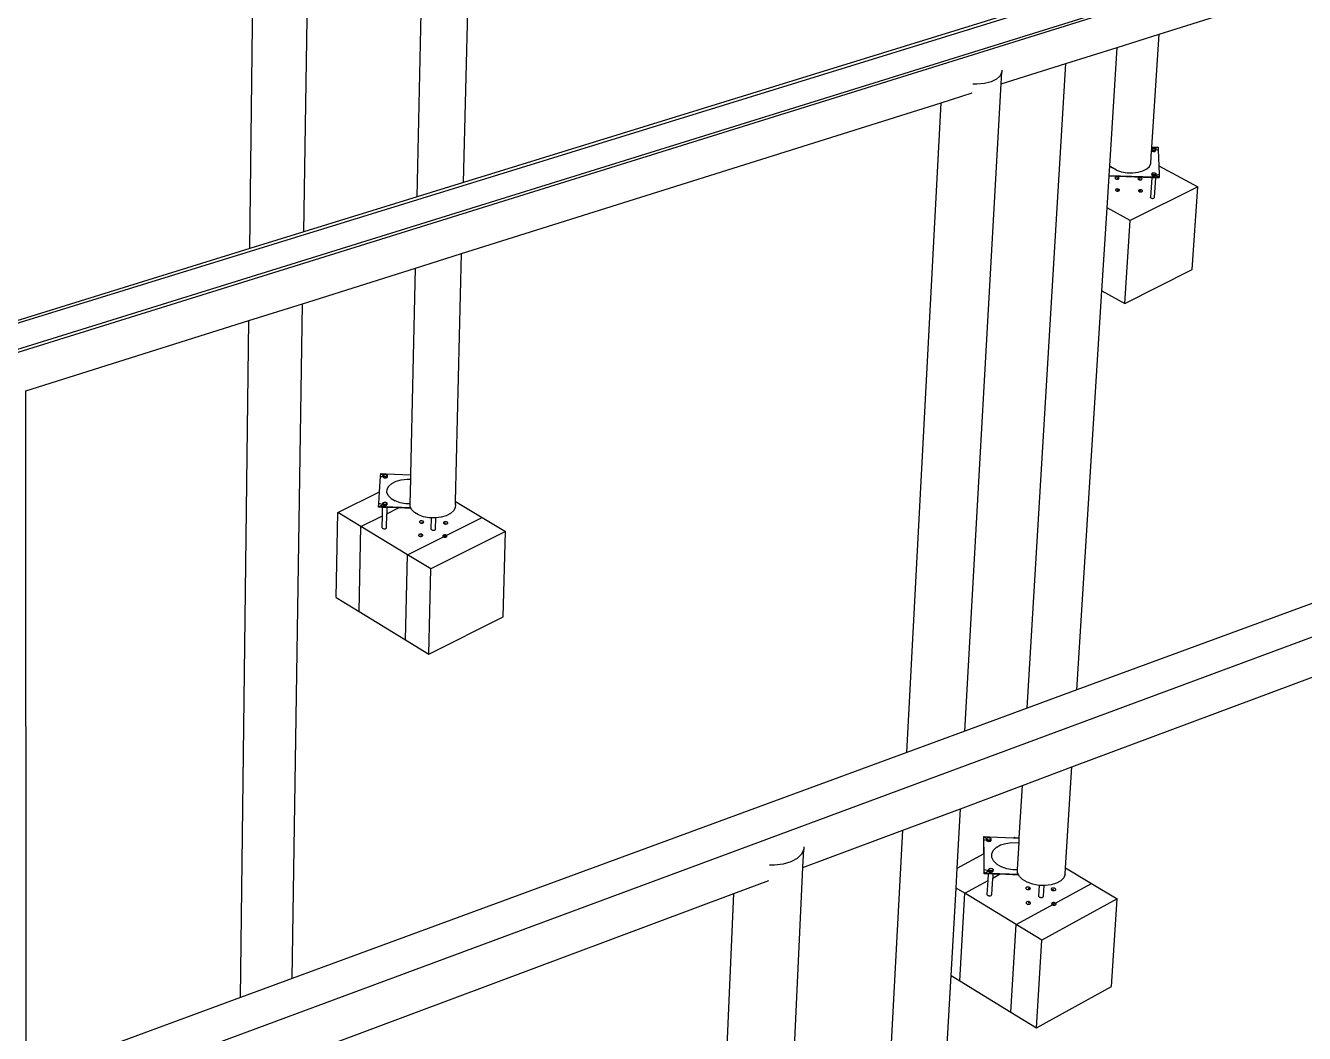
# Model space of a CAD drawing. Header units: inches. Extents: x -1339 to 1886, y -1058 to 789.
# Drawn here: x -3.5 to 392.6, y -186.2 to 125.9 of the extents above; entities that cross this region are included whole.
import ezdxf

# ---------------------------------------------------------------- set-up
doc = ezdxf.new("R2010")
doc.units = ezdxf.units.IN
doc.header["$MEASUREMENT"] = 0

msp = doc.modelspace()

# ---------------------------------------------------------------- linework, layer by layer
for p, q in [((1606.44, 532.39), (-531.31, -128.81)), ((-522.9, -135.29), (1614.06, 529.96)), ((1614.95, 529.68), (-521.92, -136.05)), ((1819.33, 464.57), (-287.57, -316.52)), ((132.13, 77.28), (136.11, 236.75)), ((117.75, 72.84), (121.32, 232.78)), ((82.67, 62), (85.19, 223.1)), ((65.97, 56.83), (67.99, 218.49)), ((347.64, 123.28), (519.83, 177.48)), ((319.93, 135.33), (132.13, 77.28)), ((334.6, 119.18), (347.64, 123.28)), ((345.35, 88.27), (347.64, 123.28)), ((318.66, 114.16), (334.6, 119.18)), ((332.3, 82.53), (334.6, 119.18)), ((298.91, 111.56), (298.35, 110.39)), ((298.71, 107.88), (318.66, 114.16)), ((298.71, 107.88), (298.91, 111.56)), ((298.89, 112.12), (298.91, 111.56)), ((306.71, -85.5), (318.66, 114.16)), ((287.44, -92.58), (298.71, 107.88)), ((291.19, 107.73), (289.85, 107.76)), ((293.49, 107.98), (291.19, 107.73)), ((295.54, 108.54), (293.49, 107.98)), ((297.19, 109.36), (295.54, 108.54)), ((298.35, 110.39), (297.19, 109.36)), ((280.11, 102.03), (289.7, 105.05)), ((131.58, 55.28), (280.11, 102.03)), ((269.5, -99.19), (280.11, 102.03)), ((345.28, 87.1), (345.3, 87.46)), ((345.3, 87.46), (345.32, 87.73)), ((345.33, 87.42), (345.3, 87.46)), ((345.32, 87.73), (345.35, 88.27)), ((345.32, 87.73), (345.41, 87.79)), ((345.32, 87.73), (345.32, 87.73)), ((345.34, 87.42), (345.33, 87.42)), ((345.34, 87.42), (345.33, 87.42)), ((345.33, 87.4), (345.35, 87.41)), ((345.35, 87.41), (345.34, 87.42)), ((345.35, 88.27), (345.67, 88.26)), ((345.43, 87.35), (345.35, 87.41)), ((345.41, 87.79), (345.54, 87.84)), ((345.56, 87.3), (345.43, 87.35)), ((345.54, 87.84), (345.68, 87.87)), ((345.71, 87.26), (345.56, 87.3)), ((345.67, 88.26), (345.73, 88.05)), ((345.67, 88.26), (347.25, 88.21)), ((345.68, 87.87), (345.84, 87.87)), ((345.87, 87.24), (345.71, 87.26)), ((345.73, 88.05), (345.88, 87.87)), ((345.92, 87.25), (345.83, 87.2)), ((345.84, 87.87), (345.88, 87.87)), ((346.02, 87.25), (345.87, 87.24)), ((345.88, 87.87), (346, 87.86)), ((346, 87.86), (346.15, 87.82)), ((346.17, 87.28), (346.02, 87.25)), ((346.15, 87.82), (346.27, 87.76)), ((346.29, 87.32), (346.17, 87.28)), ((346.27, 87.76), (346.37, 87.7)), ((346.29, 87.76), (347.23, 88.22)), ((346.33, 87.35), (346.29, 87.32)), ((346.35, 87.36), (346.33, 87.35)), ((346.33, 87.35), (346.35, 87.34)), ((346.39, 87.38), (346.35, 87.36)), ((346.37, 87.34), (346.35, 87.36)), ((346.35, 87.34), (346.38, 87.3)), ((346.37, 87.7), (346.44, 87.62)), ((346.38, 87.33), (346.37, 87.34)), ((346.44, 87.46), (346.39, 87.38)), ((346.44, 87.18), (346.42, 87.1)), ((346.43, 87.26), (346.43, 87.27)), ((346.44, 87.24), (346.43, 87.26)), ((346.43, 87.21), (346.44, 87.18)), ((346.44, 87.62), (346.46, 87.54)), ((346.46, 87.54), (346.44, 87.46)), ((346.44, 87.24), (346.46, 87.54)), ((346.46, 87.18), (346.44, 87.24)), ((346.44, 87.18), (346.44, 87.24)), ((346.44, 87.1), (346.46, 87.18)), ((346.46, 87.54), (346.49, 87.53)), ((346.46, 87.54), (346.46, 87.54)), ((346.49, 87.53), (346.88, 87.43)), ((346.88, 87.43), (347.29, 87.39)), ((347.25, 88.21), (347.29, 87.39)), ((347.29, 87.39), (347.5, 82.51)), ((345.02, 83.16), (345.28, 87.1)), ((345.31, 87.06), (345.28, 87.1)), ((345.41, 86.99), (345.31, 87.06)), ((345.54, 86.94), (345.41, 86.99)), ((345.69, 86.9), (345.54, 86.94)), ((345.84, 86.89), (345.69, 86.9)), ((346, 86.89), (345.84, 86.89)), ((345.84, 86.88), (346.01, 86.88)), ((346.14, 86.92), (346, 86.89)), ((346.01, 86.88), (346.16, 86.91)), ((346.27, 86.96), (346.14, 86.92)), ((346.16, 86.91), (346.28, 86.96)), ((346.36, 87.03), (346.27, 86.96)), ((346.28, 86.96), (346.38, 87.02)), ((346.36, 87.03), (346.42, 87.1)), ((346.38, 87.02), (346.44, 87.1)), ((331.48, 69.44), (332.09, 79.25)), ((332.09, 79.25), (332.1, 79.42)), ((345.29, 78.8), (332.09, 79.25)), ((332.1, 79.42), (332.3, 82.53)), ((346.06, 78.95), (332.1, 79.42)), ((332.3, 82.53), (333.11, 81.82)), ((334.39, 81.14), (333.11, 81.82)), ((334.39, 81.14), (335.94, 80.64)), ((335.94, 80.64), (337.66, 80.36)), ((337.66, 80.36), (339.42, 80.31)), ((339.42, 80.31), (341.1, 80.5)), ((341.1, 80.5), (342.59, 80.92)), ((342.59, 80.92), (343.79, 81.53)), ((343.79, 81.53), (344.62, 82.29)), ((344.62, 82.29), (345.02, 83.16)), ((345.34, 79.7), (345.37, 79.61)), ((345.37, 79.77), (345.36, 79.69)), ((345.43, 79.85), (345.37, 79.77)), ((345.37, 79.61), (345.44, 79.53)), ((345.38, 79.68), (345.4, 80.04)), ((345.38, 79.68), (345.39, 79.77)), ((345.4, 79.6), (345.38, 79.68)), ((345.39, 79.77), (345.45, 79.84)), ((345.4, 80.04), (345.42, 80.12)), ((345.42, 79.96), (345.4, 80.04)), ((345.46, 79.52), (345.4, 79.6)), ((345.42, 80.12), (345.48, 80.2)), ((345.49, 79.88), (345.42, 79.96)), ((345.49, 79.88), (345.43, 79.85)), ((345.44, 79.53), (345.54, 79.46)), ((345.45, 79.84), (345.49, 79.86)), ((345.46, 79.52), (345.56, 79.46)), ((345.48, 80.2), (345.57, 80.26)), ((345.59, 79.81), (345.49, 79.88)), ((345.54, 79.46), (345.67, 79.4)), ((345.56, 79.46), (345.69, 79.4)), ((345.57, 80.26), (345.69, 80.31)), ((345.72, 79.76), (345.59, 79.81)), ((345.67, 79.4), (345.82, 79.36)), ((345.69, 80.31), (345.84, 80.33)), ((345.69, 79.4), (345.84, 79.36)), ((345.86, 79.72), (345.72, 79.76)), ((345.82, 79.36), (345.99, 79.35)), ((345.84, 80.33), (346, 80.34)), ((345.84, 79.36), (346, 79.35)), ((346.02, 79.71), (345.86, 79.72)), ((345.99, 79.35), (346, 79.35)), ((346, 80.34), (346.15, 80.32)), ((346, 79.35), (346.15, 79.35)), ((346, 79.34), (346.16, 79.34)), ((346.18, 79.71), (346.02, 79.71)), ((346.26, 79.36), (346.11, 79.16)), ((346.15, 80.32), (346.3, 80.29)), ((346.29, 79.38), (346.15, 79.35)), ((346.16, 79.34), (346.31, 79.37)), ((346.33, 79.74), (346.18, 79.71)), ((346.29, 79.38), (346.26, 79.36)), ((346.29, 79.38), (346.3, 79.38)), ((346.3, 80.29), (346.43, 80.23)), ((346.3, 79.38), (346.43, 79.43)), ((346.31, 79.37), (346.44, 79.42)), ((346.45, 79.78), (346.33, 79.74)), ((346.43, 80.23), (346.53, 80.16)), ((346.5, 79.52), (346.43, 79.47)), ((346.52, 79.49), (346.43, 79.43)), ((346.59, 79.63), (346.44, 79.64)), ((346.44, 79.42), (346.54, 79.48)), ((346.49, 79.81), (346.45, 79.78)), ((346.51, 79.82), (346.49, 79.81)), ((346.49, 79.81), (346.51, 79.8)), ((346.56, 79.54), (346.5, 79.52)), ((346.54, 79.85), (346.51, 79.82)), ((346.51, 79.82), (346.51, 79.82)), ((346.51, 79.82), (346.58, 79.74)), ((346.52, 79.81), (346.51, 79.82)), ((346.51, 79.8), (346.57, 79.73)), ((346.53, 79.5), (346.51, 79.52)), ((346.52, 79.81), (346.52, 79.81)), ((346.59, 79.73), (346.52, 79.81)), ((346.52, 79.49), (346.56, 79.54)), ((346.52, 79.49), (346.53, 79.49)), ((346.53, 80.16), (346.59, 80.08)), ((346.53, 79.49), (346.57, 79.54)), ((346.54, 79.5), (346.53, 79.5)), ((346.6, 79.92), (346.54, 79.85)), ((346.55, 79.49), (346.54, 79.5)), ((346.54, 79.48), (346.55, 79.49)), ((346.55, 79.49), (346.6, 79.56)), ((347.65, 78.9), (346.55, 79.49)), ((346.58, 79.56), (346.56, 79.54)), ((346.57, 79.54), (346.56, 79.54)), ((346.57, 79.73), (346.59, 79.64)), ((346.83, 79.64), (346.57, 79.54)), ((346.57, 79.54), (346.59, 79.57)), ((346.6, 79.68), (346.58, 79.74)), ((346.59, 79.63), (346.58, 79.56)), ((346.59, 80.08), (346.62, 80)), ((346.62, 79.64), (346.59, 79.73)), ((346.59, 79.64), (346.6, 79.68)), ((346.59, 79.57), (346.61, 79.65)), ((346.59, 79.64), (346.59, 79.63)), ((346.62, 80), (346.6, 79.92)), ((346.6, 79.68), (346.62, 80)), ((346.61, 79.65), (346.6, 79.68)), ((346.6, 79.56), (346.61, 79.63)), ((346.61, 79.63), (346.62, 79.64)), ((346.62, 79.64), (346.62, 79.64)), ((347.21, 79.71), (346.83, 79.64)), ((347.62, 79.72), (347.21, 79.71)), ((347.5, 82.51), (359.57, 75.99)), ((347.5, 82.51), (347.62, 79.72)), ((347.62, 79.72), (347.65, 78.9)), ((132.13, 77.28), (117.75, 72.84)), ((333.95, 78.79), (333.93, 78.7)), ((333.93, 78.7), (333.95, 78.62)), ((334.01, 78.86), (333.95, 78.79)), ((333.95, 78.62), (334.02, 78.54)), ((334.1, 78.93), (334.01, 78.86)), ((334.02, 78.54), (334.12, 78.47)), ((334.23, 78.97), (334.1, 78.93)), ((334.12, 78.47), (334.25, 78.41)), ((334.38, 79), (334.23, 78.97)), ((334.36, 75.27), (334.24, 75.23)), ((334.25, 78.41), (334.4, 78.37)), ((334.52, 75.3), (334.36, 75.27)), ((334.54, 79.01), (334.38, 79)), ((334.4, 78.37), (334.57, 78.36)), ((334.68, 75.31), (334.52, 75.3)), ((334.71, 78.99), (334.54, 79.01)), ((334.56, 78.68), (335.01, 78.44)), ((334.57, 78.36), (334.73, 78.36)), ((334.84, 75.29), (334.68, 75.31)), ((334.86, 78.95), (334.71, 78.99)), ((334.73, 78.36), (334.88, 78.39)), ((334.99, 75.25), (334.84, 75.29)), ((334.99, 78.9), (334.86, 78.95)), ((334.88, 78.39), (335.01, 78.44)), ((335.09, 78.83), (334.99, 78.9)), ((335.01, 78.44), (335.1, 78.5)), ((335.16, 78.75), (335.09, 78.83)), ((335.1, 78.5), (335.16, 78.58)), ((335.18, 78.66), (335.16, 78.75)), ((335.16, 78.58), (335.18, 78.66)), ((359.57, 75.99), (338.61, 65.55)), ((341.07, 78.55), (341.05, 78.46)), ((341.05, 78.46), (341.07, 78.38)), ((341.13, 78.62), (341.07, 78.55)), ((341.07, 78.38), (341.14, 78.3)), ((341.22, 78.69), (341.13, 78.62)), ((341.14, 78.3), (341.24, 78.23)), ((341.35, 78.73), (341.22, 78.69)), ((341.24, 78.23), (341.68, 78.44)), ((341.24, 78.23), (341.37, 78.17)), ((341.5, 78.76), (341.35, 78.73)), ((341.37, 78.17), (341.53, 78.13)), ((341.66, 78.77), (341.5, 78.76)), ((341.53, 78.13), (341.69, 78.12)), ((341.83, 78.75), (341.66, 78.77)), ((341.69, 78.12), (341.85, 78.12)), ((341.98, 78.71), (341.83, 78.75)), ((341.85, 78.12), (342, 78.15)), ((342.11, 78.66), (341.98, 78.71)), ((342, 78.15), (342.13, 78.2)), ((342.21, 78.59), (342.11, 78.66)), ((342.13, 78.2), (342.23, 78.26)), ((342.28, 78.51), (342.21, 78.59)), ((342.23, 78.26), (342.29, 78.34)), ((342.3, 78.42), (342.28, 78.51)), ((342.29, 78.34), (342.3, 78.42)), ((345.29, 78.8), (344.89, 72.76)), ((346.05, 78.78), (345.29, 78.8)), ((346.05, 78.78), (346.06, 78.95)), ((346.55, 78.76), (346.05, 78.78)), ((346.11, 79.16), (346.06, 78.95)), ((347.65, 78.9), (346.06, 78.95)), ((346.15, 72.71), (346.55, 78.76)), ((347.64, 78.73), (346.55, 78.76)), ((347.64, 78.73), (347.65, 78.9)), ((357.83, 50.4), (359.57, 75.99)), ((117.75, 72.84), (82.67, 62)), ((334.08, 75.09), (334.06, 75)), ((334.06, 75), (334.09, 74.92)), ((334.14, 75.16), (334.08, 75.09)), ((334.09, 74.92), (334.15, 74.84)), ((334.24, 75.23), (334.14, 75.16)), ((334.15, 74.84), (334.25, 74.76)), ((334.25, 74.76), (334.39, 74.71)), ((334.39, 74.71), (334.54, 74.67)), ((334.54, 74.67), (334.7, 74.65)), ((334.69, 74.98), (335.13, 75.2)), ((334.7, 74.65), (334.86, 74.66)), ((334.86, 74.66), (335.01, 74.69)), ((335.13, 75.2), (334.99, 75.25)), ((335.01, 74.69), (335.14, 74.73)), ((335.23, 75.13), (335.13, 75.2)), ((335.14, 74.73), (335.24, 74.8)), ((335.29, 75.05), (335.23, 75.13)), ((335.24, 74.8), (335.3, 74.88)), ((335.32, 74.96), (335.29, 75.05)), ((335.3, 74.88), (335.32, 74.96)), ((341.21, 74.85), (341.19, 74.76)), ((341.19, 74.76), (341.22, 74.68)), ((341.27, 74.92), (341.21, 74.85)), ((341.22, 74.68), (341.28, 74.6)), ((341.37, 74.99), (341.27, 74.92)), ((341.28, 74.6), (341.39, 74.52)), ((341.5, 75.03), (341.37, 74.99)), ((341.37, 74.99), (341.82, 74.74)), ((341.39, 74.52), (341.52, 74.47)), ((341.65, 75.06), (341.5, 75.03)), ((341.52, 74.47), (341.67, 74.43)), ((341.81, 75.07), (341.65, 75.06)), ((341.67, 74.43), (341.84, 74.41)), ((341.97, 75.05), (341.81, 75.07)), ((341.84, 74.41), (342, 74.42)), ((342.13, 75.01), (341.97, 75.05)), ((342, 74.42), (342.15, 74.45)), ((342.26, 74.96), (342.13, 75.01)), ((342.15, 74.45), (342.28, 74.49)), ((342.36, 74.89), (342.26, 74.96)), ((342.28, 74.49), (342.37, 74.56)), ((342.43, 74.8), (342.36, 74.89)), ((342.37, 74.56), (342.43, 74.64)), ((342.45, 74.72), (342.43, 74.8)), ((342.43, 74.64), (342.45, 74.72)), ((344.92, 72.67), (344.89, 72.76)), ((344.98, 72.59), (344.92, 72.67)), ((344.98, 72.59), (345.08, 72.52)), ((345.08, 72.52), (345.22, 72.46)), ((345.22, 72.46), (345.37, 72.42)), ((345.37, 72.42), (345.53, 72.41)), ((345.53, 72.41), (345.7, 72.41)), ((345.7, 72.41), (345.85, 72.44)), ((345.85, 72.44), (345.98, 72.49)), ((345.98, 72.49), (346.02, 72.52)), ((346.02, 72.52), (346.07, 72.55)), ((346.07, 72.55), (346.13, 72.63)), ((346.13, 72.63), (346.15, 72.71)), ((346.15, 72.71), (346.14, 72.75)), ((329.87, 43.8), (331.48, 69.44)), ((338.61, 65.55), (331.48, 69.44)), ((336.96, 39.88), (338.61, 65.55)), ((82.67, 62), (65.97, 56.83)), ((65.97, 56.83), (-112.04, 1.82)), ((117.26, 50.77), (131.58, 55.28)), ((129.66, -21.5), (131.58, 55.28)), ((82.32, 39.78), (117.26, 50.77)), ((115.83, -13.18), (117.26, 50.77)), ((336.96, 39.88), (357.83, 50.4)), ((322.1, -79.84), (329.87, 43.8)), ((329.87, 43.8), (336.96, 39.88)), ((65.69, 34.54), (82.32, 39.78)), ((79.04, -169.24), (82.32, 39.78)), ((-3.41, 12.79), (65.69, 34.54)), ((63.06, -175.12), (65.69, 34.54)), ((-3.48, 12.77), (-3.41, 12.79)), ((-3.27, -199.52), (-3.41, 12.79)), ((521.54, -6.48), (322.1, -79.84)), ((106.13, -18.54), (106.47, -13.76)), ((106.47, -13.76), (106.53, -12.86)), ((106.47, -13.76), (106.9, -13.74)), ((106.53, -12.86), (108.19, -12.91)), ((106.53, -12.86), (107.34, -13.34)), ((106.9, -13.74), (107.3, -13.67)), ((107.29, -13.74), (107.27, -13.81)), ((107.29, -13.75), (107.27, -13.82)), ((107.27, -13.82), (107.29, -13.92)), ((107.29, -13.75), (107.3, -13.67)), ((107.29, -13.81), (107.29, -13.75)), ((107.31, -13.9), (107.29, -13.81)), ((107.29, -13.92), (107.34, -14.01)), ((107.3, -13.44), (107.33, -13.36)), ((107.32, -13.53), (107.3, -13.44)), ((107.3, -13.67), (107.3, -13.44)), ((107.37, -13.99), (107.31, -13.9)), ((107.37, -13.62), (107.32, -13.53)), ((107.33, -13.36), (107.4, -13.28)), ((107.34, -14.01), (107.44, -14.08)), ((107.39, -13.63), (107.37, -13.62)), ((107.37, -13.64), (107.39, -13.63)), ((107.39, -13.63), (107.37, -13.65)), ((107.38, -13.63), (107.37, -13.64)), ((107.37, -13.66), (107.39, -13.64)), ((107.46, -14.06), (107.37, -13.99)), ((107.39, -13.63), (107.39, -13.63)), ((107.4, -13.64), (107.39, -13.63)), ((107.39, -13.64), (107.4, -13.64)), ((107.4, -13.28), (107.5, -13.21)), ((107.47, -13.7), (107.4, -13.64)), ((107.44, -14.08), (107.58, -14.14)), ((107.46, -14.06), (107.59, -14.12)), ((107.6, -13.75), (107.47, -13.7)), ((107.5, -13.21), (107.64, -13.16)), ((107.58, -14.14), (107.73, -14.19)), ((107.59, -14.12), (107.74, -14.16)), ((107.75, -13.79), (107.6, -13.75)), ((107.64, -13.16), (107.79, -13.13)), ((107.73, -14.19), (107.9, -14.2)), ((107.74, -14.16), (107.9, -14.18)), ((107.91, -13.81), (107.75, -13.79)), ((107.79, -13.13), (107.96, -13.12)), ((107.9, -14.18), (108.07, -14.17)), ((107.9, -14.2), (107.9, -14.18)), ((107.9, -14.19), (108.07, -14.19)), ((108.08, -13.81), (107.91, -13.81)), ((107.96, -13.12), (108.11, -13.14)), ((108.07, -14.17), (108.22, -14.14)), ((108.07, -14.19), (108.23, -14.16)), ((108.23, -13.78), (108.08, -13.81)), ((108.11, -13.14), (108.19, -12.91)), ((108.11, -13.14), (108.12, -13.14)), ((108.12, -13.14), (108.27, -13.18)), ((108.19, -12.91), (115.83, -13.18)), ((108.36, -14.09), (108.22, -14.14)), ((108.37, -13.73), (108.23, -13.78)), ((108.23, -13.86), (108.36, -13.86)), ((108.23, -14.16), (108.37, -14.1)), ((108.27, -13.18), (108.4, -13.24)), ((108.36, -14.09), (108.46, -14.03)), ((108.47, -13.66), (108.37, -13.73)), ((108.37, -14.1), (108.48, -14.03)), ((108.4, -13.24), (108.5, -13.31)), ((108.53, -13.95), (108.46, -14.03)), ((108.54, -13.58), (108.47, -13.66)), ((108.51, -13.69), (108.47, -13.66)), ((108.47, -13.67), (108.49, -13.68)), ((108.47, -13.87), (108.56, -13.87)), ((108.51, -13.68), (108.48, -13.65)), ((108.48, -14.03), (108.55, -13.95)), ((108.49, -13.68), (108.55, -13.77)), ((108.5, -13.31), (108.55, -13.4)), ((108.57, -13.77), (108.51, -13.68)), ((108.56, -13.77), (108.51, -13.69)), ((108.56, -13.87), (108.53, -13.95)), ((108.57, -13.49), (108.54, -13.58)), ((108.55, -13.4), (108.57, -13.49)), ((108.55, -13.77), (108.56, -13.86)), ((108.55, -13.95), (108.58, -13.87)), ((108.56, -13.77), (108.57, -13.49)), ((108.57, -13.78), (108.56, -13.77)), ((108.56, -13.86), (108.56, -13.77)), ((108.56, -13.86), (108.56, -13.87)), ((108.56, -13.87), (108.58, -13.87)), ((108.58, -13.86), (108.57, -13.77)), ((108.58, -13.86), (108.57, -13.78)), ((108.58, -13.87), (108.58, -13.86)), ((108.58, -13.87), (108.58, -13.86)), ((108.58, -13.86), (108.58, -13.86)), ((108.58, -13.87), (108.58, -13.87)), ((109.94, -15.88), (111.27, -15.21)), ((111.27, -15.21), (112.88, -14.76)), ((112.88, -14.76), (114.66, -14.55)), ((114.66, -14.55), (115.8, -14.58)), ((115.63, -22.19), (115.8, -14.58)), ((115.8, -14.58), (115.83, -13.18)), ((93.22, -24.88), (106.13, -18.54)), ((105.88, -22.19), (106.13, -18.54)), ((108.42, -18.67), (108.47, -17.67)), ((108.85, -19.66), (108.42, -18.67)), ((108.47, -17.67), (108.98, -16.72)), ((109.73, -20.55), (108.85, -19.66)), ((108.98, -16.72), (109.94, -15.88)), ((105.81, -23.1), (105.88, -22.19)), ((105.81, -23.1), (107.03, -22.5)), ((107.48, -23.16), (105.81, -23.1)), ((105.81, -23.28), (105.81, -23.1)), ((107.11, -23.32), (105.81, -23.28)), ((106.31, -22.24), (105.88, -22.19)), ((106.7, -22.34), (106.31, -22.24)), ((107.03, -22.5), (106.7, -22.34)), ((107.28, -22.69), (107.03, -22.5)), ((107.06, -25.93), (107.11, -23.32)), ((107.47, -23.33), (107.11, -23.32)), ((107.16, -22.32), (107.13, -22.41)), ((107.16, -22.34), (107.13, -22.42)), ((107.13, -22.42), (107.15, -22.51)), ((107.15, -22.51), (107.21, -22.6)), ((107.16, -22.04), (107.19, -21.95)), ((107.18, -22.13), (107.16, -22.04)), ((107.16, -22.34), (107.16, -22.04)), ((107.18, -22.3), (107.16, -22.32)), ((107.18, -22.31), (107.16, -22.33)), ((107.16, -22.33), (107.16, -22.34)), ((107.16, -22.41), (107.16, -22.34)), ((107.16, -22.41), (107.18, -22.35)), ((107.17, -22.5), (107.16, -22.41)), ((107.23, -22.59), (107.17, -22.5)), ((107.24, -22.22), (107.18, -22.13)), ((107.19, -21.95), (107.26, -21.87)), ((107.21, -22.6), (107.31, -22.68)), ((107.23, -22.59), (107.33, -22.66)), ((107.33, -22.29), (107.24, -22.22)), ((107.26, -21.87), (107.37, -21.8)), ((107.44, -22.92), (107.28, -22.69)), ((107.31, -22.68), (107.44, -22.74)), ((107.46, -22.35), (107.33, -22.29)), ((107.45, -22.72), (107.33, -22.66)), ((107.37, -21.8), (107.5, -21.75)), ((107.44, -22.74), (107.6, -22.79)), ((107.48, -23.16), (107.44, -22.92)), ((107.45, -22.72), (107.61, -22.76)), ((107.61, -22.39), (107.46, -22.35)), ((107.47, -23.33), (107.48, -23.16)), ((108.43, -23.37), (107.47, -23.33)), ((115.81, -23.45), (107.48, -23.16)), ((107.5, -21.75), (107.66, -21.72)), ((107.6, -22.79), (107.77, -22.8)), ((107.78, -22.41), (107.61, -22.39)), ((107.61, -22.76), (107.77, -22.78)), ((107.66, -21.72), (107.83, -21.72)), ((107.77, -22.78), (107.93, -22.77)), ((107.77, -22.79), (107.94, -22.79)), ((107.77, -22.8), (107.94, -22.8)), ((107.94, -22.4), (107.78, -22.41)), ((107.83, -21.72), (107.99, -21.73)), ((107.93, -22.77), (108.09, -22.74)), ((108.1, -22.37), (107.94, -22.4)), ((107.94, -22.79), (108.1, -22.75)), ((107.94, -22.8), (108.1, -22.77)), ((107.99, -21.73), (108.14, -21.77)), ((108.09, -22.74), (108.23, -22.69)), ((108.23, -22.32), (108.1, -22.37)), ((108.1, -22.75), (108.24, -22.7)), ((108.1, -22.77), (108.24, -22.71)), ((108.14, -21.77), (108.27, -21.83)), ((108.33, -22.26), (108.23, -22.32)), ((108.34, -22.46), (108.23, -22.46)), ((108.33, -22.62), (108.23, -22.69)), ((108.24, -22.7), (108.35, -22.63)), ((108.24, -22.71), (108.35, -22.64)), ((108.27, -21.83), (108.36, -21.91)), ((108.33, -22.26), (108.34, -22.26)), ((108.34, -22.26), (108.33, -22.26)), ((108.33, -22.62), (108.4, -22.54)), ((108.41, -22.17), (108.34, -22.26)), ((108.35, -22.63), (108.42, -22.55)), ((108.35, -22.64), (108.42, -22.56)), ((108.36, -21.91), (108.42, -21.99)), ((108.43, -23.37), (108.39, -25.27)), ((108.39, -25.27), (112, -23.49)), ((108.43, -22.47), (108.4, -22.47)), ((108.43, -22.47), (108.4, -22.54)), ((108.44, -22.09), (108.41, -22.17)), ((108.44, -22.36), (108.41, -22.32)), ((108.41, -22.35), (108.41, -22.36)), ((108.41, -22.36), (108.43, -22.45)), ((108.42, -21.99), (108.44, -22.09)), ((108.42, -22.56), (108.45, -22.47)), ((108.42, -22.55), (108.45, -22.47)), ((108.43, -22.45), (108.44, -22.09)), ((108.43, -22.45), (108.43, -22.47)), ((108.43, -22.47), (108.45, -22.47)), ((112, -23.49), (108.43, -23.37)), ((108.45, -22.45), (108.44, -22.36)), ((108.45, -22.46), (108.45, -22.45)), ((108.45, -22.47), (108.45, -22.46)), ((109.73, -20.55), (111, -21.3)), ((112.57, -21.85), (111, -21.3)), ((115.89, -23.63), (112, -23.49)), ((114.33, -22.16), (112.57, -21.85)), ((115.63, -22.19), (114.33, -22.16)), ((115.61, -23.01), (115.63, -22.19)), ((115.81, -23.45), (115.61, -23.01)), ((115.89, -23.63), (115.81, -23.45)), ((116.05, -24), (115.89, -23.63)), ((129.6, -23.41), (129.08, -24.37)), ((129.63, -22.41), (129.6, -23.41)), ((129.63, -22.41), (129.66, -21.5)), ((129.66, -21.5), (137.92, -26.47)), ((92.75, -51.19), (93.22, -24.88)), ((100.37, -29.22), (93.22, -24.88)), ((100.37, -29.22), (107.06, -25.93)), ((106.99, -29.56), (107.06, -25.93)), ((108.3, -29.61), (108.39, -25.27)), ((114.76, -37.96), (137.92, -26.47)), ((116.93, -24.9), (116.05, -24)), ((118.2, -25.65), (116.93, -24.9)), ((119.78, -26.2), (118.2, -25.65)), ((118.6, -27.64), (118.53, -27.73)), ((118.71, -27.57), (118.6, -27.64)), ((118.85, -27.52), (118.71, -27.57)), ((119.01, -27.49), (118.85, -27.52)), ((119.18, -27.48), (119.01, -27.49)), ((119.35, -27.5), (119.18, -27.48)), ((119.51, -27.54), (119.35, -27.5)), ((119.64, -27.61), (119.51, -27.54)), ((119.74, -27.68), (119.64, -27.61)), ((119.8, -27.77), (119.74, -27.68)), ((121.55, -26.51), (119.78, -26.2)), ((122.24, -26.53), (121.55, -26.51)), ((122.16, -30.03), (122.24, -26.53)), ((123.39, -26.56), (122.24, -26.53)), ((123.56, -26.54), (123.39, -26.56)), ((123.47, -30.07), (123.56, -26.54)), ((125.19, -26.35), (123.56, -26.54)), ((126.8, -25.89), (125.19, -26.35)), ((128.13, -25.22), (126.8, -25.89)), ((129.08, -24.37), (128.13, -25.22)), ((137.92, -26.47), (145.17, -30.82)), ((99.86, -55.56), (100.37, -29.22)), ((114.76, -37.96), (100.37, -29.22)), ((107, -29.65), (106.99, -29.56)), ((107.06, -29.74), (107, -29.65)), ((107.06, -29.74), (107.16, -29.82)), ((107.16, -29.82), (107.29, -29.88)), ((107.29, -29.88), (107.45, -29.92)), ((107.45, -29.92), (107.62, -29.94)), ((107.62, -29.94), (107.79, -29.94)), ((107.79, -29.94), (107.95, -29.91)), ((107.95, -29.91), (108.09, -29.85)), ((108.09, -29.85), (108.2, -29.78)), ((108.2, -29.78), (108.27, -29.7)), ((108.27, -29.7), (108.3, -29.61)), ((118.45, -31.66), (118.34, -31.73)), ((118.59, -31.61), (118.45, -31.66)), ((118.53, -27.73), (118.5, -27.82)), ((118.5, -27.82), (118.52, -27.91)), ((118.52, -27.91), (118.58, -28)), ((118.58, -28), (118.68, -28.08)), ((118.75, -31.58), (118.59, -31.61)), ((118.68, -28.08), (118.81, -28.14)), ((118.92, -31.57), (118.75, -31.58)), ((118.81, -28.14), (118.97, -28.19)), ((119.09, -31.59), (118.92, -31.57)), ((118.97, -28.19), (119.14, -28.2)), ((119.25, -31.63), (119.09, -31.59)), ((119.14, -28.2), (119.31, -28.2)), ((119.16, -27.84), (119.61, -28.11)), ((119.38, -31.69), (119.25, -31.63)), ((119.31, -28.2), (119.47, -28.17)), ((119.47, -28.17), (119.61, -28.11)), ((119.61, -28.11), (119.72, -28.04)), ((119.72, -28.04), (119.79, -27.96)), ((119.79, -27.96), (119.82, -27.87)), ((119.82, -27.87), (119.8, -27.77)), ((145.17, -30.82), (122, -42.36)), ((122.17, -30.12), (122.16, -30.03)), ((122.23, -30.21), (122.17, -30.12)), ((122.23, -30.21), (122.33, -30.29)), ((122.33, -30.29), (122.47, -30.35)), ((122.47, -30.35), (122.62, -30.39)), ((122.62, -30.39), (122.79, -30.41)), ((122.79, -30.41), (122.96, -30.41)), ((122.96, -30.41), (123.12, -30.38)), ((123.12, -30.38), (123.26, -30.32)), ((123.26, -30.32), (123.32, -30.29)), ((123.32, -30.29), (123.37, -30.25)), ((123.37, -30.25), (123.44, -30.17)), ((123.44, -30.17), (123.47, -30.07)), ((123.46, -29.98), (123.45, -29.97)), ((123.47, -30.07), (123.46, -29.98)), ((125.99, -27.99), (125.96, -28.09)), ((125.96, -28.09), (125.98, -28.18)), ((125.98, -28.18), (126.04, -28.27)), ((126.06, -27.91), (125.99, -27.99)), ((126.04, -28.27), (126.14, -28.35)), ((126.17, -27.84), (126.06, -27.91)), ((126.14, -28.35), (126.62, -28.11)), ((126.14, -28.35), (126.27, -28.41)), ((126.31, -27.79), (126.17, -27.84)), ((126.27, -28.41), (126.43, -28.45)), ((126.47, -27.75), (126.31, -27.79)), ((126.43, -28.45), (126.6, -28.47)), ((126.64, -27.75), (126.47, -27.75)), ((126.6, -28.47), (126.77, -28.46)), ((126.81, -27.77), (126.64, -27.75)), ((126.77, -28.46), (126.93, -28.43)), ((126.97, -27.81), (126.81, -27.77)), ((126.93, -28.43), (127.07, -28.38)), ((127.1, -27.87), (126.97, -27.81)), ((127.07, -28.38), (127.18, -28.31)), ((127.2, -27.95), (127.1, -27.87)), ((127.18, -28.31), (127.25, -28.22)), ((127.26, -28.04), (127.2, -27.95)), ((127.25, -28.22), (127.28, -28.13)), ((127.28, -28.13), (127.26, -28.04)), ((144.43, -57.17), (145.17, -30.82)), ((118.27, -31.82), (118.24, -31.91)), ((118.24, -31.91), (118.26, -32)), ((118.26, -32), (118.32, -32.09)), ((118.34, -31.73), (118.27, -31.82)), ((118.32, -32.09), (118.42, -32.17)), ((118.42, -32.17), (118.55, -32.23)), ((118.55, -32.23), (118.71, -32.28)), ((118.71, -32.28), (118.88, -32.29)), ((118.88, -32.29), (119.05, -32.29)), ((118.9, -31.93), (119.38, -31.69)), ((119.05, -32.29), (119.21, -32.26)), ((119.21, -32.26), (119.35, -32.21)), ((119.35, -32.21), (119.46, -32.13)), ((119.48, -31.77), (119.38, -31.69)), ((119.46, -32.13), (119.53, -32.05)), ((119.54, -31.86), (119.48, -31.77)), ((119.53, -32.05), (119.56, -31.96)), ((119.56, -31.96), (119.54, -31.86)), ((125.74, -32.08), (125.71, -32.18)), ((125.71, -32.18), (125.73, -32.27)), ((125.73, -32.27), (125.79, -32.36)), ((125.81, -32), (125.74, -32.08)), ((125.79, -32.36), (125.89, -32.44)), ((125.92, -31.93), (125.81, -32)), ((125.89, -32.44), (126.02, -32.5)), ((126.06, -31.87), (125.92, -31.93)), ((125.92, -31.93), (126.37, -32.2)), ((126.02, -32.5), (126.18, -32.54)), ((126.22, -31.84), (126.06, -31.87)), ((126.18, -32.54), (126.35, -32.56)), ((126.39, -31.84), (126.22, -31.84)), ((126.35, -32.56), (126.52, -32.55)), ((126.56, -31.86), (126.39, -31.84)), ((126.52, -32.55), (126.68, -32.52)), ((126.72, -31.9), (126.56, -31.86)), ((126.68, -32.52), (126.82, -32.47)), ((126.85, -31.96), (126.72, -31.9)), ((126.82, -32.47), (126.93, -32.4)), ((126.95, -32.04), (126.85, -31.96)), ((126.93, -32.4), (127, -32.32)), ((127.01, -32.13), (126.95, -32.04)), ((127, -32.32), (127.03, -32.22)), ((127.03, -32.22), (127.01, -32.13)), ((320.6, -103.72), (503.94, -35.11)), ((114.17, -64.36), (114.76, -37.96)), ((122, -42.36), (114.76, -37.96)), ((121.37, -68.79), (122, -42.36)), ((92.75, -51.19), (99.86, -55.56)), ((99.86, -55.56), (114.17, -64.36)), ((121.37, -68.79), (144.43, -57.17)), ((114.17, -64.36), (121.37, -68.79)), ((322.1, -79.84), (306.71, -85.5)), ((306.71, -85.5), (287.44, -92.58)), ((287.44, -92.58), (269.5, -99.19)), ((269.5, -99.19), (79.04, -169.24)), ((305.27, -109.46), (320.6, -103.72)), ((318.64, -134.98), (320.6, -103.72)), ((286.09, -116.63), (305.27, -109.46)), ((304.3, -125.68), (305.27, -109.46)), ((268.22, -123.32), (286.09, -116.63)), ((285.06, -135.01), (286.09, -116.63)), ((237.28, -134.9), (268.22, -123.32)), ((254.14, -390.32), (268.22, -123.32)), ((293.28, -125.46), (293.3, -125.27)), ((293.3, -126.45), (293.28, -125.46)), ((293.31, -126.27), (293.3, -125.27)), ((293.3, -125.27), (295.04, -125.34)), ((293.3, -125.27), (294.24, -125.84)), ((293.3, -126.45), (293.31, -126.27)), ((293.36, -130.53), (293.3, -126.45)), ((293.31, -126.27), (293.76, -126.25)), ((293.45, -135.6), (293.31, -126.27)), ((293.76, -126.25), (294.18, -126.17)), ((294.18, -126.23), (294.16, -126.33)), ((294.18, -126.24), (294.16, -126.34)), ((294.16, -126.34), (294.18, -126.45)), ((294.18, -126.17), (294.19, -126.16)), ((294.19, -126.22), (294.18, -126.23)), ((294.19, -126.23), (294.18, -126.24)), ((294.18, -126.33), (294.19, -126.23)), ((294.21, -126.43), (294.18, -126.33)), ((294.18, -126.45), (294.25, -126.54)), ((294.19, -126.16), (294.2, -125.95)), ((294.19, -126.23), (294.19, -126.16)), ((294.2, -125.95), (294.22, -125.85)), ((294.23, -126.05), (294.2, -125.95)), ((294.27, -126.53), (294.21, -126.43)), ((294.22, -125.85), (294.29, -125.77)), ((294.3, -126.15), (294.23, -126.05)), ((294.25, -126.54), (294.37, -126.63)), ((294.38, -126.61), (294.27, -126.53)), ((294.29, -125.77), (294.39, -125.69)), ((294.4, -126.23), (294.3, -126.15)), ((294.37, -126.63), (294.51, -126.7)), ((294.38, -126.61), (294.52, -126.67)), ((294.39, -125.69), (294.53, -125.63)), ((294.54, -126.3), (294.4, -126.23)), ((294.51, -126.7), (294.68, -126.74)), ((294.52, -126.67), (294.68, -126.72)), ((294.53, -125.63), (294.69, -125.6)), ((294.7, -126.34), (294.54, -126.3)), ((294.68, -126.72), (294.86, -126.74)), ((294.68, -126.74), (294.86, -126.76)), ((294.69, -125.6), (294.87, -125.6)), ((294.88, -126.36), (294.7, -126.34)), ((294.86, -126.74), (295.03, -126.73)), ((294.86, -126.76), (294.86, -126.74)), ((294.86, -126.75), (295.04, -126.74)), ((294.87, -125.6), (294.97, -125.61)), ((295.05, -126.35), (294.88, -126.36)), ((294.97, -125.61), (294.98, -125.59)), ((294.97, -125.61), (295.04, -125.62)), ((294.98, -125.59), (295.04, -125.34)), ((295.03, -126.73), (295.19, -126.7)), ((295.04, -125.34), (302.49, -125.61)), ((295.04, -125.62), (295.2, -125.66)), ((295.04, -126.74), (295.2, -126.71)), ((295.21, -126.32), (295.05, -126.35)), ((295.33, -126.64), (295.19, -126.7)), ((295.2, -125.66), (295.34, -125.73)), ((295.2, -126.71), (295.34, -126.65)), ((295.35, -126.26), (295.21, -126.32)), ((295.21, -126.38), (295.34, -126.39)), ((295.33, -126.64), (295.43, -126.57)), ((295.34, -125.73), (295.45, -125.81)), ((295.34, -126.65), (295.45, -126.58)), ((295.45, -126.19), (295.35, -126.26)), ((295.5, -126.48), (295.43, -126.57)), ((295.44, -126.39), (295.52, -126.39)), ((295.45, -125.81), (295.52, -125.9)), ((295.52, -126.1), (295.45, -126.19)), ((295.52, -126.28), (295.45, -126.19)), ((295.52, -126.29), (295.45, -126.2)), ((295.45, -126.22), (295.49, -126.28)), ((295.45, -126.58), (295.52, -126.48)), ((295.49, -126.28), (295.52, -126.38)), ((295.52, -126.39), (295.5, -126.48)), ((295.52, -125.9), (295.54, -126)), ((295.54, -126), (295.52, -126.1)), ((295.52, -126.31), (295.54, -126)), ((295.54, -126.38), (295.52, -126.28)), ((295.52, -126.31), (295.52, -126.29)), ((295.54, -126.39), (295.52, -126.31)), ((295.52, -126.38), (295.52, -126.31)), ((295.52, -126.38), (295.52, -126.39)), ((295.52, -126.39), (295.54, -126.4)), ((295.52, -126.48), (295.54, -126.4)), ((295.54, -126.39), (295.54, -126.38)), ((295.54, -126.4), (295.54, -126.39)), ((295.54, -126.4), (295.54, -126.39)), ((295.54, -126.4), (295.54, -126.4)), ((302.49, -125.61), (302.78, -125.46)), ((302.49, -125.61), (303.08, -125.64)), ((302.78, -125.46), (303.08, -125.64)), ((303.08, -125.64), (304.3, -125.68)), ((304.21, -127.25), (304.3, -125.68)), ((237.55, -129.21), (236.85, -130.71)), ((237.28, -134.9), (237.55, -129.21)), ((237.54, -128.47), (237.55, -129.21)), ((285.06, -135.01), (293.36, -130.53)), ((293.44, -135.78), (293.36, -130.53)), ((295.76, -130.6), (296.22, -129.55)), ((295.81, -131.71), (295.76, -130.6)), ((296.22, -129.55), (297.15, -128.62)), ((297.15, -128.62), (298.49, -127.88)), ((298.49, -127.88), (300.14, -127.38)), ((300.14, -127.38), (302, -127.15)), ((302, -127.15), (303.93, -127.2)), ((303.72, -135.4), (304.21, -127.25)), ((303.93, -127.2), (304.21, -127.25)), ((228.47, -134.16), (226.93, -134.11)), ((231.15, -133.83), (228.47, -134.16)), ((233.54, -133.11), (231.15, -133.83)), ((235.48, -132.04), (233.54, -133.11)), ((236.85, -130.71), (235.48, -132.04)), ((296.35, -132.8), (295.81, -131.71)), ((297.35, -133.79), (296.35, -132.8)), ((297.35, -133.79), (298.76, -134.61)), ((300.46, -135.22), (298.76, -134.61)), ((210.01, -718.03), (237.28, -134.9)), ((284.71, -141.21), (285.06, -135.01)), ((293.44, -135.78), (293.45, -135.6)), ((293.46, -136.79), (293.44, -135.78)), ((293.9, -135.65), (293.45, -135.6)), ((293.47, -136.6), (293.45, -135.6)), ((293.46, -136.79), (293.47, -136.6)), ((294.74, -136.84), (293.46, -136.79)), ((293.47, -136.6), (294.69, -135.94)), ((295.22, -136.67), (293.47, -136.6)), ((294.33, -135.77), (293.9, -135.65)), ((294.69, -135.94), (294.33, -135.77)), ((294.61, -138.91), (294.74, -136.84)), ((294.98, -136.16), (294.69, -135.94)), ((295.21, -136.85), (294.74, -136.84)), ((294.81, -135.74), (294.79, -135.84)), ((294.81, -135.75), (294.79, -135.86)), ((294.79, -135.86), (294.82, -135.96)), ((294.86, -135.68), (294.81, -135.74)), ((294.82, -135.74), (294.81, -135.75)), ((294.82, -135.74), (294.84, -135.46)), ((294.85, -135.7), (294.82, -135.74)), ((294.82, -135.84), (294.84, -135.74)), ((294.82, -135.84), (294.82, -135.74)), ((294.84, -135.94), (294.82, -135.84)), ((294.82, -135.96), (294.89, -136.06)), ((294.84, -135.46), (294.86, -135.36)), ((294.86, -135.56), (294.84, -135.46)), ((294.84, -135.74), (294.85, -135.72)), ((294.91, -136.04), (294.84, -135.94)), ((294.86, -135.36), (294.92, -135.27)), ((294.93, -135.66), (294.86, -135.56)), ((294.89, -136.06), (295, -136.14)), ((294.91, -136.04), (295.02, -136.12)), ((294.92, -135.27), (295.03, -135.2)), ((295.04, -135.74), (294.93, -135.66)), ((295.15, -136.41), (294.98, -136.16)), ((295, -136.14), (295.15, -136.21)), ((295.16, -136.19), (295.02, -136.12)), ((295.03, -135.2), (295.17, -135.14)), ((295.18, -135.81), (295.04, -135.74)), ((295.15, -136.21), (295.31, -136.26)), ((295.22, -136.67), (295.15, -136.41)), ((295.16, -136.19), (295.32, -136.23)), ((295.17, -135.14), (295.33, -135.11)), ((295.34, -135.85), (295.18, -135.81)), ((295.21, -136.85), (295.22, -136.67)), ((296.13, -136.89), (295.21, -136.85)), ((304.01, -137), (295.22, -136.67)), ((295.31, -136.26), (295.49, -136.28)), ((295.32, -136.23), (295.49, -136.25)), ((295.33, -135.11), (295.5, -135.1)), ((295.52, -135.87), (295.34, -135.85)), ((295.49, -136.25), (295.67, -136.25)), ((295.49, -136.27), (295.67, -136.26)), ((295.49, -136.28), (295.67, -136.27)), ((295.5, -135.1), (295.68, -135.12)), ((295.69, -135.87), (295.52, -135.87)), ((295.67, -136.25), (295.83, -136.21)), ((295.67, -136.26), (295.84, -136.23)), ((295.67, -136.27), (295.84, -136.24)), ((295.68, -135.12), (295.84, -135.17)), ((295.85, -135.83), (295.69, -135.87)), ((295.75, -143.25), (296.05, -138.13)), ((295.83, -136.21), (295.97, -136.16)), ((295.84, -135.17), (295.98, -135.23)), ((295.84, -136.23), (295.98, -136.17)), ((295.84, -136.24), (295.98, -136.18)), ((295.99, -135.78), (295.85, -135.83)), ((296.07, -136.08), (295.97, -136.16)), ((295.98, -135.23), (296.09, -135.32)), ((296.08, -135.9), (295.98, -135.9)), ((295.98, -136.17), (296.09, -136.09)), ((295.98, -136.18), (296.09, -136.1)), ((296.08, -135.71), (295.99, -135.78)), ((296.13, -136.89), (296.05, -138.13)), ((296.05, -138.13), (298.21, -136.96)), ((296.07, -136.08), (296.14, -135.99)), ((296.09, -135.7), (296.08, -135.71)), ((296.08, -135.71), (296.09, -135.73)), ((296.09, -135.32), (296.16, -135.41)), ((296.16, -135.61), (296.09, -135.7)), ((296.09, -136.09), (296.16, -136)), ((296.09, -136.1), (296.16, -136.01)), ((298.21, -136.96), (296.13, -136.89)), ((296.16, -135.91), (296.14, -135.91)), ((296.16, -135.91), (296.14, -135.99)), ((296.16, -135.79), (296.15, -135.78)), ((296.15, -135.84), (296.16, -135.89)), ((296.16, -135.41), (296.18, -135.51)), ((296.18, -135.51), (296.16, -135.61)), ((296.16, -135.89), (296.18, -135.51)), ((296.18, -135.89), (296.16, -135.79)), ((296.16, -135.89), (296.16, -135.91)), ((296.16, -136.01), (296.18, -135.91)), ((296.16, -135.91), (296.18, -135.91)), ((296.16, -136), (296.18, -135.91)), ((296.18, -135.9), (296.18, -135.89)), ((296.18, -135.91), (296.18, -135.9)), ((304.1, -137.18), (298.21, -136.96)), ((302.34, -135.56), (300.46, -135.22)), ((303.73, -135.6), (302.34, -135.56)), ((303.73, -135.6), (303.72, -135.4)), ((303.77, -136.51), (303.73, -135.6)), ((304.01, -137), (303.77, -136.51)), ((304.1, -137.18), (304.01, -137)), ((304.31, -137.6), (304.1, -137.18)), ((305.32, -138.6), (304.31, -137.6)), ((306.73, -139.43), (305.32, -138.6)), ((318.06, -138.02), (317.14, -138.95)), ((318.51, -136.95), (318.06, -138.02)), ((318.51, -136.95), (318.64, -134.98)), ((318.64, -134.98), (326.63, -139.78)), ((215.87, -142.91), (226.72, -138.85)), ((283.19, -168.29), (284.71, -141.21)), ((287.38, -142.83), (284.71, -141.21)), ((287.38, -142.83), (294.61, -138.91)), ((294.37, -143.2), (294.61, -138.91)), ((303.3, -152.5), (326.63, -139.78)), ((306.34, -141.17), (306.32, -141.28)), ((306.32, -141.28), (306.35, -141.38)), ((306.41, -141.08), (306.34, -141.17)), ((306.35, -141.38), (306.42, -141.48)), ((306.52, -141), (306.41, -141.08)), ((306.42, -141.48), (306.53, -141.57)), ((306.66, -140.94), (306.52, -141)), ((306.53, -141.57), (306.68, -141.63)), ((306.83, -140.91), (306.66, -140.94)), ((306.68, -141.63), (306.84, -141.68)), ((308.44, -140.04), (306.73, -139.43)), ((307.01, -140.9), (306.83, -140.91)), ((306.84, -141.68), (307.02, -141.7)), ((307.19, -140.92), (307.01, -140.9)), ((307.02, -141.3), (307.51, -141.6)), ((307.02, -141.7), (307.2, -141.69)), ((307.36, -140.97), (307.19, -140.92)), ((307.2, -141.69), (307.37, -141.66)), ((307.5, -141.04), (307.36, -140.97)), ((307.37, -141.66), (307.51, -141.6)), ((307.61, -141.13), (307.5, -141.04)), ((307.51, -141.6), (307.62, -141.52)), ((307.68, -141.22), (307.61, -141.13)), ((307.62, -141.52), (307.69, -141.43)), ((307.71, -141.33), (307.68, -141.22)), ((307.69, -141.43), (307.71, -141.33)), ((310.33, -140.38), (308.44, -140.04)), ((310.57, -140.39), (310.33, -140.38)), ((310.37, -143.72), (310.57, -140.39)), ((311.96, -140.43), (310.57, -140.39)), ((311.75, -143.77), (311.96, -140.43)), ((312.27, -140.44), (311.96, -140.43)), ((314.14, -140.21), (312.27, -140.44)), ((315.8, -139.7), (314.14, -140.21)), ((314.21, -141.47), (314.19, -141.57)), ((314.19, -141.57), (314.22, -141.67)), ((314.28, -141.37), (314.21, -141.47)), ((314.22, -141.67), (314.29, -141.77)), ((314.39, -141.3), (314.28, -141.37)), ((314.29, -141.77), (314.4, -141.86)), ((314.53, -141.24), (314.39, -141.3)), ((314.4, -141.86), (314.89, -141.6)), ((314.4, -141.86), (314.55, -141.93)), ((314.7, -141.2), (314.53, -141.24)), ((314.55, -141.93), (314.72, -141.97)), ((314.88, -141.2), (314.7, -141.2)), ((314.72, -141.97), (314.9, -141.99)), ((315.06, -141.22), (314.88, -141.2)), ((314.9, -141.99), (315.07, -141.99)), ((315.22, -141.26), (315.06, -141.22)), ((315.07, -141.99), (315.24, -141.95)), ((315.37, -141.33), (315.22, -141.26)), ((315.24, -141.95), (315.38, -141.9)), ((315.48, -141.42), (315.37, -141.33)), ((315.38, -141.9), (315.49, -141.82)), ((315.55, -141.52), (315.48, -141.42)), ((315.49, -141.82), (315.56, -141.72)), ((315.58, -141.62), (315.55, -141.52)), ((315.56, -141.72), (315.58, -141.62)), ((317.14, -138.95), (315.8, -139.7)), ((326.63, -139.78), (334.64, -144.59)), ((78.65, -194.26), (215.87, -142.91)), ((191.39, -717.17), (215.87, -142.91)), ((285.84, -169.92), (287.38, -142.83)), ((303.3, -152.5), (287.38, -142.83)), ((294.39, -143.3), (294.37, -143.2)), ((294.46, -143.4), (294.39, -143.3)), ((294.46, -143.4), (294.57, -143.49)), ((294.57, -143.49), (294.72, -143.56)), ((294.72, -143.56), (294.89, -143.6)), ((294.89, -143.6), (295.07, -143.62)), ((295.07, -143.62), (295.25, -143.62)), ((295.25, -143.62), (295.41, -143.58)), ((295.41, -143.58), (295.56, -143.53)), ((295.56, -143.53), (295.66, -143.45)), ((295.66, -143.45), (295.73, -143.35)), ((295.73, -143.35), (295.75, -143.25)), ((306.44, -145.7), (306.42, -145.8)), ((306.42, -145.8), (306.44, -145.91)), ((306.5, -145.61), (306.44, -145.7)), ((306.44, -145.91), (306.51, -146.01)), ((306.61, -145.53), (306.5, -145.61)), ((306.51, -146.01), (306.63, -146.09)), ((306.76, -145.47), (306.61, -145.53)), ((306.63, -146.09), (306.77, -146.16)), ((306.92, -145.43), (306.76, -145.47)), ((306.77, -146.16), (306.94, -146.21)), ((307.1, -145.43), (306.92, -145.43)), ((306.94, -146.21), (307.12, -146.23)), ((307.28, -145.45), (307.1, -145.43)), ((307.11, -145.83), (307.6, -145.56)), ((307.12, -146.23), (307.3, -146.22)), ((307.45, -145.49), (307.28, -145.45)), ((307.3, -146.22), (307.47, -146.19)), ((307.6, -145.56), (307.45, -145.49)), ((307.47, -146.19), (307.61, -146.13)), ((307.71, -145.65), (307.6, -145.56)), ((307.61, -146.13), (307.72, -146.05)), ((307.78, -145.75), (307.71, -145.65)), ((307.72, -146.05), (307.78, -145.96)), ((307.81, -145.85), (307.78, -145.75)), ((307.78, -145.96), (307.81, -145.85)), ((310.39, -143.82), (310.37, -143.72)), ((310.46, -143.92), (310.39, -143.82)), ((310.46, -143.92), (310.58, -144.01)), ((310.58, -144.01), (310.72, -144.08)), ((310.72, -144.08), (310.89, -144.12)), ((310.89, -144.12), (311.07, -144.14)), ((311.07, -144.14), (311.25, -144.14)), ((311.25, -144.14), (311.42, -144.1)), ((334.64, -144.59), (311.31, -157.37)), ((311.42, -144.1), (311.56, -144.05)), ((311.56, -144.05), (311.61, -144.01)), ((311.61, -144.01), (311.67, -143.97)), ((311.67, -143.97), (311.73, -143.87)), ((311.73, -143.87), (311.75, -143.77)), ((311.75, -143.77), (311.74, -143.72)), ((314.32, -145.99), (314.3, -146.1)), ((314.3, -146.1), (314.33, -146.2)), ((314.39, -145.9), (314.32, -145.99)), ((314.33, -146.2), (314.4, -146.3)), ((314.5, -145.82), (314.39, -145.9)), ((314.4, -146.3), (314.51, -146.39)), ((314.64, -145.76), (314.5, -145.82)), ((314.5, -145.82), (315, -146.12)), ((314.51, -146.39), (314.66, -146.46)), ((314.81, -145.73), (314.64, -145.76)), ((314.66, -146.46), (314.83, -146.5)), ((314.99, -145.72), (314.81, -145.73)), ((314.83, -146.5), (315.01, -146.52)), ((315.17, -145.74), (314.99, -145.72)), ((315.01, -146.52), (315.19, -146.51)), ((315.34, -145.79), (315.17, -145.74)), ((315.19, -146.51), (315.35, -146.48)), ((315.48, -145.86), (315.34, -145.79)), ((315.35, -146.48), (315.49, -146.42)), ((315.59, -145.94), (315.48, -145.86)), ((315.49, -146.42), (315.6, -146.34)), ((315.67, -146.04), (315.59, -145.94)), ((315.6, -146.34), (315.67, -146.25)), ((315.69, -146.15), (315.67, -146.04)), ((315.67, -146.25), (315.69, -146.15)), ((332.85, -171.69), (334.64, -144.59)), ((301.67, -179.66), (303.3, -152.5)), ((311.31, -157.37), (303.3, -152.5)), ((309.64, -184.55), (311.31, -157.37)), ((79.04, -169.24), (63.06, -175.12)), ((270.68, -391), (283.19, -168.29)), ((283.19, -168.29), (285.84, -169.92)), ((285.84, -169.92), (301.67, -179.66)), ((309.64, -184.55), (332.85, -171.69)), ((63.06, -175.12), (-3.27, -199.52)), ((301.67, -179.66), (309.64, -184.55))]:
    msp.add_line(p, q)

doc.saveas('drawing.dxf')
